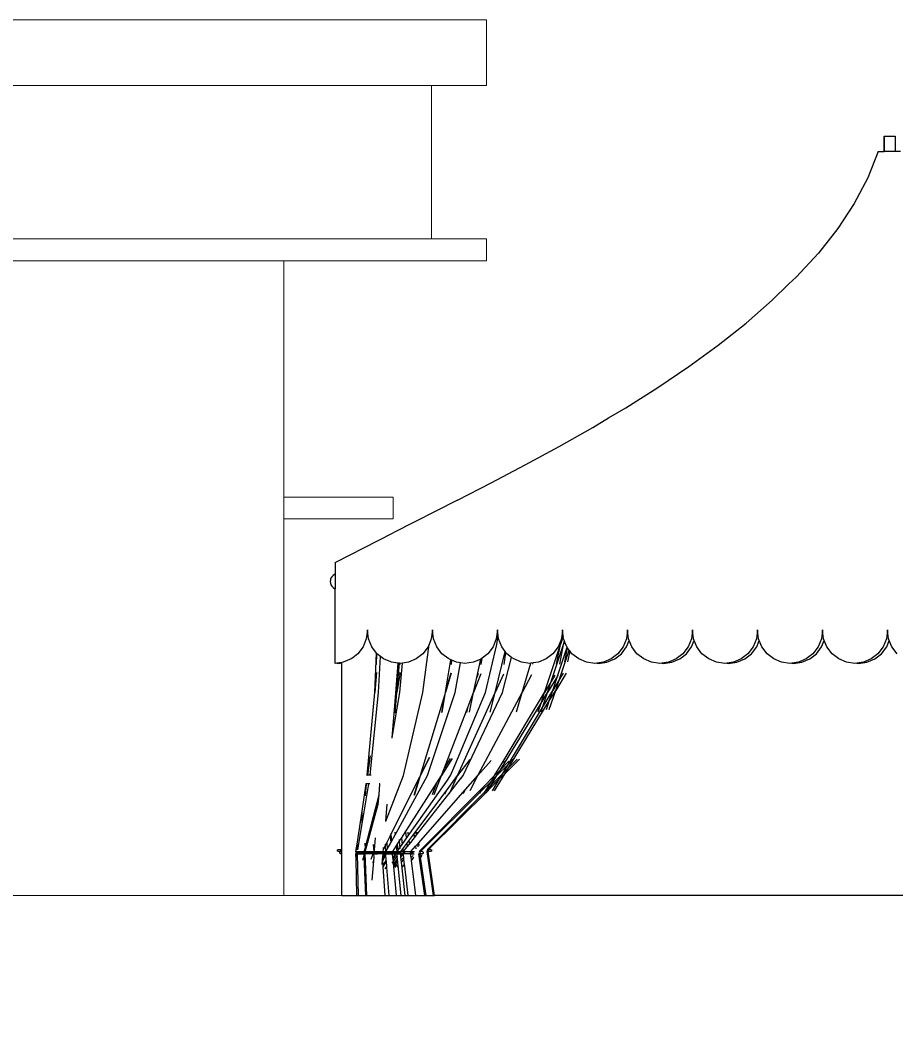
# Model space of a CAD drawing. Header units: inches. Extents: x 249 to 1192, y -18 to 440.
# Drawn here: x 641.778 to 645.779, y 263.792 to 268.348 of the extents above; entities that cross this region are included whole.
import ezdxf

# ---------------------------------------------------------------- set-up
doc = ezdxf.new("R2010")
doc.units = ezdxf.units.IN
doc.header["$MEASUREMENT"] = 0
doc.layers.add('BALOK', color=3, linetype='Continuous', lineweight=20)
doc.layers.add('DINDING', color=6, linetype='Continuous', lineweight=0)
doc.layers.add('FURNITURE', color=11, linetype='Continuous')
doc.layers.add('KOLOM', color=5, linetype='Continuous')

# ---------------------------------------------------------------- blocks, each defined once
blk = doc.blocks.new('tenda1')
for p, q in [((646.3175, 363.3988), (646.3175, 363.3297)), ((646.3675, 363.3988), (646.3675, 363.3297)), ((646.2904, 363.3297), (646.2426, 363.2093)), ((646.2904, 363.3297), (646.3175, 363.3297)), ((646.3675, 363.3297), (646.3175, 363.3297)), ((646.3916, 363.3297), (646.3675, 363.3297)), ((646.2426, 363.2093), (646.1813, 363.0917)), ((646.1813, 363.0917), (646.1064, 362.9769)), ((646.1064, 362.9769), (646.018, 362.8648)), ((646.018, 362.8648), (645.916, 362.7555)), ((645.916, 362.7555), (645.8819, 362.7241)), ((645.8057, 362.649), (645.8819, 362.7241)), ((645.6874, 362.5453), (645.8057, 362.649)), ((645.5604, 362.4443), (645.6874, 362.5453)), ((645.4257, 362.3461), (645.5604, 362.4443)), ((645.2844, 362.2507), (645.4257, 362.3461)), ((645.1376, 362.1581), (645.2844, 362.2507)), ((645.0594, 362.1121), (645.1376, 362.1581)), ((644.9866, 362.0682), (645.0594, 362.1121)), ((644.8329, 361.9811), (644.9866, 362.0682)), ((644.6777, 361.8968), (644.8329, 361.9811)), ((644.5227, 361.8152), (644.6777, 361.8968)), ((644.3695, 361.7364), (644.5227, 361.8152)), ((644.3695, 361.7364), (644.0756, 361.5872)), ((643.811, 361.4511), (644.0756, 361.5872)), ((643.811, 361.4511), (643.811, 361.4059)), ((643.7955, 361.3859), (643.7915, 361.3794)), ((643.8008, 361.3916), (643.7955, 361.3859)), ((643.807, 361.3961), (643.8008, 361.3916)), ((643.811, 361.3979), (643.807, 361.3961)), ((643.811, 361.4059), (643.811, 361.3979)), ((643.811, 361.3979), (643.811, 361.3751)), ((643.7889, 361.3721), (643.7877, 361.3645)), ((643.7877, 361.3645), (643.7889, 361.3569)), ((643.7899, 361.3751), (643.7889, 361.3721)), ((643.7889, 361.3569), (643.7915, 361.3496)), ((643.7915, 361.3794), (643.7899, 361.3751)), ((643.7915, 361.3496), (643.7955, 361.3431)), ((643.7955, 361.3431), (643.8008, 361.3374)), ((643.8008, 361.3374), (643.807, 361.3329)), ((643.811, 361.3751), (643.811, 361.3311)), ((643.807, 361.3329), (643.811, 361.3311)), ((643.811, 360.9905), (643.811, 361.3311)), ((643.9579, 361.1417), (643.9529, 361.1025)), ((643.9577, 361.1431), (643.9579, 361.1417)), ((643.9577, 361.1431), (643.9581, 361.1431)), ((643.9579, 361.1417), (643.9581, 361.1431)), ((643.963, 361.1025), (643.9579, 361.1417)), ((644.2548, 361.1417), (644.2498, 361.1025)), ((644.2546, 361.1431), (644.255, 361.1431)), ((644.2546, 361.1431), (644.2548, 361.1417)), ((644.2548, 361.1417), (644.255, 361.1431)), ((644.2599, 361.1025), (644.2548, 361.1417)), ((644.5517, 361.1417), (644.5466, 361.1025)), ((644.5491, 361.0773), (644.5547, 361.1182)), ((644.5515, 361.1431), (644.5517, 361.1417)), ((644.5515, 361.1431), (644.5519, 361.1431)), ((644.5517, 361.1417), (644.5519, 361.1431)), ((644.5547, 361.1182), (644.5517, 361.1417)), ((644.5567, 361.1025), (644.5547, 361.1182)), ((644.8395, 361.0773), (644.8499, 361.1311)), ((644.852, 361.1152), (644.8395, 361.0773)), ((644.8486, 361.1417), (644.8435, 361.1025)), ((644.8484, 361.1431), (644.8486, 361.1417)), ((644.8484, 361.1431), (644.8487, 361.1431)), ((644.8486, 361.1417), (644.8487, 361.1431)), ((644.8499, 361.1311), (644.8486, 361.1417)), ((644.852, 361.1152), (644.8499, 361.1311)), ((644.8536, 361.1025), (644.852, 361.1152)), ((645.1455, 361.1417), (645.1404, 361.1025)), ((645.1453, 361.1431), (645.1455, 361.1417)), ((645.1453, 361.1431), (645.1456, 361.1431)), ((645.1455, 361.1417), (645.1456, 361.1431)), ((645.1505, 361.1025), (645.1455, 361.1417)), ((645.4423, 361.1417), (645.4373, 361.1025)), ((645.4422, 361.1431), (645.4423, 361.1417)), ((645.4422, 361.1431), (645.4425, 361.1431)), ((645.4423, 361.1417), (645.4425, 361.1431)), ((645.4474, 361.1025), (645.4423, 361.1417)), ((645.7392, 361.1417), (645.7342, 361.1025)), ((645.739, 361.1431), (645.7392, 361.1417)), ((645.739, 361.1431), (645.7394, 361.1431)), ((645.7392, 361.1417), (645.7394, 361.1431)), ((645.7443, 361.1025), (645.7392, 361.1417)), ((646.0361, 361.1417), (646.031, 361.1025)), ((646.0359, 361.1431), (646.0361, 361.1417)), ((646.0359, 361.1431), (646.0363, 361.1431)), ((646.0361, 361.1417), (646.0363, 361.1431)), ((646.0412, 361.1025), (646.0361, 361.1417)), ((646.333, 361.1417), (646.3279, 361.1025)), ((646.3328, 361.1431), (646.333, 361.1417)), ((646.3328, 361.1431), (646.3332, 361.1431)), ((646.333, 361.1417), (646.3332, 361.1431)), ((646.338, 361.1025), (646.333, 361.1417)), ((643.938, 361.066), (643.9145, 361.0346)), ((643.9529, 361.1025), (643.938, 361.066)), ((643.9778, 361.066), (643.963, 361.1025)), ((644, 361.0364), (643.9778, 361.066)), ((644.2109, 360.8571), (644.2392, 361.0764)), ((644.2349, 361.066), (644.2113, 361.0346)), ((644.2392, 361.0764), (644.2349, 361.066)), ((644.2498, 361.1025), (644.2392, 361.0764)), ((644.2747, 361.066), (644.2599, 361.1025)), ((644.2983, 361.0346), (644.2747, 361.066)), ((644.4978, 360.8571), (644.5491, 361.0773)), ((644.5318, 361.066), (644.5082, 361.0346)), ((644.5466, 361.1025), (644.5318, 361.066)), ((644.5716, 361.066), (644.5567, 361.1025)), ((644.5877, 361.0445), (644.5716, 361.066)), ((644.7667, 360.8571), (644.8395, 361.0773)), ((644.7973, 360.908), (644.854, 361.0773)), ((644.8287, 361.066), (644.8051, 361.0346)), ((644.8218, 360.9867), (644.8395, 361.0773)), ((644.8255, 360.9315), (644.8695, 361.0646)), ((644.8435, 361.1025), (644.8287, 361.066)), ((644.8362, 360.9868), (644.854, 361.0773)), ((644.8572, 361.0936), (644.8536, 361.1025)), ((644.854, 361.0773), (644.8572, 361.0936)), ((644.8585, 361.0906), (644.854, 361.0773)), ((644.8585, 361.0906), (644.8572, 361.0936)), ((644.8685, 361.066), (644.8585, 361.0906)), ((644.8695, 361.0646), (644.8685, 361.066)), ((644.8719, 361.0614), (644.8695, 361.0646)), ((645.1256, 361.066), (645.102, 361.0346)), ((645.1181, 361.0346), (645.1417, 361.066)), ((645.1404, 361.1025), (645.1256, 361.066)), ((645.1417, 361.066), (645.1535, 361.0951)), ((645.1535, 361.0951), (645.1505, 361.1025)), ((645.1653, 361.066), (645.1535, 361.0951)), ((645.1889, 361.0346), (645.1653, 361.066)), ((645.4224, 361.066), (645.3989, 361.0346)), ((645.415, 361.0346), (645.4386, 361.066)), ((645.4373, 361.1025), (645.4224, 361.066)), ((645.4386, 361.066), (645.4504, 361.0951)), ((645.4504, 361.0951), (645.4474, 361.1025)), ((645.4622, 361.066), (645.4504, 361.0951)), ((645.4858, 361.0346), (645.4622, 361.066)), ((645.7193, 361.066), (645.6957, 361.0346)), ((645.7119, 361.0346), (645.7355, 361.066)), ((645.7342, 361.1025), (645.7193, 361.066)), ((645.7355, 361.066), (645.7473, 361.0951)), ((645.7473, 361.0951), (645.7443, 361.1025)), ((645.7591, 361.066), (645.7473, 361.0951)), ((645.7827, 361.0346), (645.7591, 361.066)), ((646.0162, 361.066), (645.9926, 361.0346)), ((646.0088, 361.0346), (646.0323, 361.066)), ((646.031, 361.1025), (646.0162, 361.066)), ((646.0323, 361.066), (646.0442, 361.0951)), ((646.0442, 361.0951), (646.0412, 361.1025)), ((646.056, 361.066), (646.0442, 361.0951)), ((646.0796, 361.0346), (646.056, 361.066)), ((646.3131, 361.066), (646.2895, 361.0346)), ((646.3056, 361.0346), (646.3292, 361.066)), ((646.3279, 361.1025), (646.3131, 361.066)), ((646.3292, 361.066), (646.341, 361.0951)), ((646.341, 361.0951), (646.338, 361.1025)), ((646.3529, 361.066), (646.341, 361.0951)), ((646.3765, 361.0346), (646.3529, 361.066)), ((643.9145, 361.0346), (643.891, 361.0163)), ((643.9912, 360.8571), (644, 361.0364)), ((643.9994, 360.9851), (644.0008, 361.0354)), ((644.0008, 361.0354), (644, 361.0364)), ((644.0014, 361.0346), (644.0008, 361.0354)), ((644.0173, 361.0222), (644.0014, 361.0346)), ((644.0081, 360.8571), (644.0173, 361.0222)), ((644.0321, 361.0106), (644.0173, 361.0222)), ((644.2113, 361.0346), (644.1806, 361.0106)), ((644.329, 361.0106), (644.2983, 361.0346)), ((644.5082, 361.0346), (644.4817, 361.0138)), ((644.5412, 360.8571), (644.5877, 361.0445)), ((644.5825, 360.986), (644.5905, 361.0408)), ((644.5905, 361.0408), (644.5877, 361.0445)), ((644.5952, 361.0346), (644.5905, 361.0408)), ((644.6165, 361.0179), (644.5952, 361.0346)), ((644.8051, 361.0346), (644.7744, 361.0106)), ((644.8348, 360.918), (644.8795, 361.0513)), ((644.8593, 360.9967), (644.8719, 361.0614)), ((644.8795, 361.0513), (644.8719, 361.0614)), ((644.8737, 360.9968), (644.8834, 361.0461)), ((644.8834, 361.0461), (644.8795, 361.0513)), ((644.892, 361.0346), (644.8834, 361.0461)), ((644.9228, 361.0106), (644.892, 361.0346)), ((645.102, 361.0346), (645.0712, 361.0106)), ((645.0874, 361.0106), (645.1181, 361.0346)), ((645.2197, 361.0106), (645.1889, 361.0346)), ((645.3989, 361.0346), (645.3681, 361.0106)), ((645.3843, 361.0106), (645.415, 361.0346)), ((645.5166, 361.0106), (645.4858, 361.0346)), ((645.6957, 361.0346), (645.665, 361.0106)), ((645.6811, 361.0106), (645.7119, 361.0346)), ((645.8134, 361.0106), (645.7827, 361.0346)), ((645.9926, 361.0346), (645.9619, 361.0106)), ((645.978, 361.0106), (646.0088, 361.0346)), ((646.1103, 361.0106), (646.0796, 361.0346)), ((646.2895, 361.0346), (646.2588, 361.0106)), ((646.2749, 361.0106), (646.3056, 361.0346)), ((643.8176, 360.9913), (643.811, 360.9905)), ((643.841, 360.9945), (643.8176, 360.9913)), ((643.8176, 360.9913), (643.8256, 360.9903)), ((643.8256, 360.9903), (643.841, 360.9923)), ((643.8479, 360.9954), (643.841, 360.9945)), ((643.841, 360.9923), (643.841, 360.9945)), ((643.841, 360.1406), (643.841, 360.9923)), ((643.8837, 361.0106), (643.8479, 360.9954)), ((643.891, 361.0163), (643.8837, 361.0106)), ((644.0646, 360.9968), (644.0321, 361.0106)), ((644.0679, 360.9954), (644.0646, 360.9968)), ((644.0987, 360.9913), (644.0679, 360.9954)), ((644.0832, 360.7963), (644.0987, 360.9913)), ((644.1042, 360.9906), (644.0987, 360.9913)), ((644.0998, 360.94), (644.1042, 360.9906)), ((644.1064, 360.9903), (644.1042, 360.9906)), ((644.1055, 360.8571), (644.1177, 360.9918)), ((644.1072, 360.9904), (644.1064, 360.9903)), ((644.107, 360.9851), (644.1072, 360.9904)), ((644.1177, 360.9918), (644.1072, 360.9904)), ((644.1448, 360.9954), (644.1177, 360.9918)), ((644.1806, 361.0106), (644.1448, 360.9954)), ((644.3164, 360.8691), (644.3392, 361.0062)), ((644.3392, 361.0062), (644.329, 361.0106)), ((644.3423, 361.005), (644.3392, 361.0062)), ((644.3404, 360.9855), (644.3423, 361.005)), ((644.3421, 360.9855), (644.3439, 361.0043)), ((644.3439, 361.0043), (644.3423, 361.005)), ((644.3648, 360.9954), (644.3439, 361.0043)), ((644.359, 360.8571), (644.3837, 360.9929)), ((644.3837, 360.9929), (644.3648, 360.9954)), ((644.4032, 360.9903), (644.3837, 360.9929)), ((644.4417, 360.9954), (644.4032, 360.9903)), ((644.4752, 361.0096), (644.4417, 360.9954)), ((644.4573, 360.9253), (644.4752, 361.0096)), ((644.4775, 361.0106), (644.4752, 361.0096)), ((644.4817, 361.0138), (644.4775, 361.0106)), ((644.4781, 360.9857), (644.4817, 361.0138)), ((644.5746, 360.8571), (644.6165, 361.0179)), ((644.6259, 361.0106), (644.6165, 361.0179)), ((644.6617, 360.9954), (644.6259, 361.0106)), ((644.7001, 360.9903), (644.6617, 360.9954)), ((644.6645, 360.8571), (644.7037, 360.9907)), ((644.7037, 360.9907), (644.7001, 360.9903)), ((644.7144, 360.9922), (644.7037, 360.9907)), ((644.7134, 360.9864), (644.7144, 360.9922)), ((644.7385, 360.9954), (644.7144, 360.9922)), ((644.7744, 361.0106), (644.7385, 360.9954)), ((644.9586, 360.9954), (644.9228, 361.0106)), ((644.997, 360.9903), (644.9586, 360.9954)), ((645.0051, 360.9913), (644.997, 360.9903)), ((645.0354, 360.9954), (645.0051, 360.9913)), ((645.0051, 360.9913), (645.0132, 360.9903)), ((645.0132, 360.9903), (645.0516, 360.9954)), ((645.0712, 361.0106), (645.0354, 360.9954)), ((645.0516, 360.9954), (645.0874, 361.0106)), ((645.2555, 360.9954), (645.2197, 361.0106)), ((645.2939, 360.9903), (645.2555, 360.9954)), ((645.302, 360.9913), (645.2939, 360.9903)), ((645.3323, 360.9954), (645.302, 360.9913)), ((645.302, 360.9913), (645.31, 360.9903)), ((645.31, 360.9903), (645.3485, 360.9954)), ((645.3681, 361.0106), (645.3323, 360.9954)), ((645.3485, 360.9954), (645.3843, 361.0106)), ((645.5524, 360.9954), (645.5166, 361.0106)), ((645.5908, 360.9903), (645.5524, 360.9954)), ((645.5988, 360.9913), (645.5908, 360.9903)), ((645.6292, 360.9954), (645.5988, 360.9913)), ((645.5988, 360.9913), (645.6069, 360.9903)), ((645.6069, 360.9903), (645.6453, 360.9954)), ((645.665, 361.0106), (645.6292, 360.9954)), ((645.6453, 360.9954), (645.6811, 361.0106)), ((645.8492, 360.9954), (645.8134, 361.0106)), ((645.8877, 360.9903), (645.8492, 360.9954)), ((645.8957, 360.9913), (645.8877, 360.9903)), ((645.9261, 360.9954), (645.8957, 360.9913)), ((645.8957, 360.9913), (645.9038, 360.9903)), ((645.9038, 360.9903), (645.9422, 360.9954)), ((645.9619, 361.0106), (645.9261, 360.9954)), ((645.9422, 360.9954), (645.978, 361.0106)), ((646.1461, 360.9954), (646.1103, 361.0106)), ((646.1845, 360.9903), (646.1461, 360.9954)), ((646.1926, 360.9913), (646.1845, 360.9903)), ((646.223, 360.9954), (646.1926, 360.9913)), ((646.1926, 360.9913), (646.2007, 360.9903)), ((646.2007, 360.9903), (646.2391, 360.9954)), ((646.2588, 361.0106), (646.223, 360.9954)), ((646.2391, 360.9954), (646.2749, 361.0106)), ((643.9994, 360.9491), (643.9912, 360.8571)), ((644.1069, 360.9483), (644.0927, 360.8571)), ((644.0927, 360.8571), (644.0998, 360.94)), ((644.1011, 360.9484), (644.0998, 360.94)), ((644.3411, 360.9455), (644.3144, 360.8571)), ((644.3394, 360.9455), (644.3164, 360.8691)), ((644.476, 360.9432), (644.4427, 360.8571)), ((644.4641, 360.9434), (644.4573, 360.9253)), ((644.5792, 360.9412), (644.5412, 360.8571)), ((644.7079, 360.9386), (644.6645, 360.8571)), ((644.8255, 360.9315), (644.7802, 360.8571)), ((644.8142, 360.9363), (644.7973, 360.908)), ((644.8042, 360.8671), (644.8255, 360.9315)), ((644.8657, 360.946), (644.8177, 360.8671)), ((644.8282, 360.936), (644.8255, 360.9315)), ((644.8517, 360.9463), (644.8348, 360.918)), ((644.4427, 360.8571), (644.4573, 360.9253)), ((644.7973, 360.908), (644.7667, 360.8571)), ((644.7802, 360.8571), (644.7973, 360.908)), ((644.8348, 360.918), (644.8042, 360.8671)), ((644.8177, 360.8671), (644.8348, 360.918)), ((643.9575, 360.4801), (643.9912, 360.8571)), ((643.9702, 360.4801), (644.0081, 360.8571)), ((644.0717, 360.6521), (644.1055, 360.8571)), ((644.0832, 360.7963), (644.0927, 360.8571)), ((644.0848, 360.7651), (644.0927, 360.8571)), ((644.122, 360.4774), (644.2109, 360.8571)), ((644.2015, 360.4835), (644.3108, 360.8453)), ((644.233, 360.4774), (644.359, 360.8571)), ((644.2977, 360.766), (644.3108, 360.8453)), ((644.2993, 360.766), (644.3144, 360.8571)), ((644.3108, 360.8453), (644.3144, 360.8571)), ((644.3144, 360.8571), (644.3164, 360.8691)), ((644.3571, 360.5245), (644.4978, 360.8571)), ((644.3697, 360.4774), (644.5412, 360.8571)), ((644.3948, 360.4774), (644.5746, 360.8571)), ((644.4181, 360.7933), (644.4427, 360.8571)), ((644.4235, 360.7668), (644.4427, 360.8571)), ((644.4622, 360.4774), (644.6645, 360.8571)), ((644.5189, 360.7675), (644.5412, 360.8571)), ((644.5736, 360.5352), (644.7667, 360.8571)), ((644.6385, 360.7685), (644.6645, 360.8571)), ((644.7508, 360.8087), (644.7667, 360.8571)), ((644.7508, 360.8087), (644.7802, 360.8571)), ((644.7574, 360.7891), (644.8042, 360.8671)), ((644.7574, 360.7891), (644.7802, 360.8571)), ((644.7883, 360.8187), (644.8042, 360.8671)), ((644.7883, 360.8187), (644.8177, 360.8671)), ((644.7884, 360.7796), (644.8177, 360.8671)), ((644.0717, 360.6521), (644.0832, 360.7963)), ((644.3095, 360.5127), (644.4181, 360.7933)), ((644.4125, 360.7667), (644.4181, 360.7933)), ((644.565, 360.5037), (644.7508, 360.8087)), ((644.6025, 360.5137), (644.7883, 360.8187)), ((644.7378, 360.7694), (644.7508, 360.8087)), ((644.7753, 360.7794), (644.7883, 360.8187)), ((644.6111, 360.5452), (644.7574, 360.7891)), ((644.7509, 360.7696), (644.7574, 360.7891)), ((644.0712, 360.649), (644.0717, 360.6521)), ((643.9707, 360.5687), (643.9576, 360.4801)), ((644.2409, 360.5599), (644.1996, 360.4774)), ((644.2396, 360.56), (644.2015, 360.4835)), ((644.3456, 360.5551), (644.2959, 360.4774)), ((644.3364, 360.5556), (644.3095, 360.5127)), ((644.3372, 360.4774), (644.357, 360.5244)), ((644.3571, 360.5245), (644.357, 360.5244)), ((644.4249, 360.5513), (644.3697, 360.4774)), ((644.5232, 360.5466), (644.4622, 360.4774)), ((644.5389, 360.4774), (644.5736, 360.5352)), ((644.6018, 360.5299), (644.549, 360.4774)), ((644.6039, 360.5429), (644.565, 360.5037)), ((644.5819, 360.5439), (644.5736, 360.5352)), ((644.5764, 360.4874), (644.6018, 360.5299)), ((644.652, 360.5524), (644.5865, 360.4874)), ((644.6018, 360.5299), (644.6111, 360.5452)), ((644.6145, 360.5424), (644.6018, 360.5299)), ((644.6414, 360.5529), (644.6025, 360.5137)), ((644.6194, 360.5539), (644.6111, 360.5452)), ((643.9576, 360.4801), (643.9573, 360.4781)), ((643.9573, 360.4781), (643.9575, 360.4801)), ((643.9576, 360.4801), (643.9575, 360.4801)), ((643.9702, 360.4801), (643.9576, 360.4801)), ((643.9752, 360.4801), (643.9702, 360.4801)), ((644.0414, 360.2693), (644.122, 360.4774)), ((644.0648, 360.2079), (644.1966, 360.4713)), ((644.0887, 360.2144), (644.233, 360.4774)), ((644.1718, 360.389), (644.1966, 360.4713)), ((644.1729, 360.389), (644.1996, 360.4774)), ((644.1966, 360.4713), (644.1996, 360.4774)), ((644.1996, 360.4774), (644.2015, 360.4835)), ((644.2625, 360.3913), (644.2959, 360.4774)), ((644.275, 360.4447), (644.2959, 360.4774)), ((644.2959, 360.4774), (644.3095, 360.5127)), ((644.317, 360.4069), (644.3697, 360.4774)), ((644.32, 360.4529), (644.3372, 360.4774)), ((644.3356, 360.4018), (644.3697, 360.4774)), ((644.3944, 360.4774), (644.383, 360.4623)), ((644.383, 360.4623), (644.3948, 360.4774)), ((644.4061, 360.4137), (644.4622, 360.4774)), ((644.4264, 360.4103), (644.4622, 360.4774)), ((644.4882, 360.4264), (644.5389, 360.4774)), ((644.5213, 360.4319), (644.549, 360.4774)), ((644.524, 360.4526), (644.5389, 360.4774)), ((644.524, 360.4526), (644.549, 360.4774)), ((644.5257, 360.4364), (644.5764, 360.4874)), ((644.5384, 360.4085), (644.5865, 360.4874)), ((644.565, 360.5037), (644.5389, 360.4774)), ((644.549, 360.4774), (644.565, 360.5037)), ((644.5615, 360.4626), (644.5764, 360.4874)), ((644.5615, 360.4626), (644.5865, 360.4874)), ((644.6025, 360.5137), (644.5764, 360.4874)), ((644.5865, 360.4874), (644.6025, 360.5137)), ((643.9333, 360.2575), (643.9637, 360.4401)), ((643.9333, 360.3157), (643.9517, 360.4401)), ((643.949, 360.3854), (643.9539, 360.4401)), ((643.9517, 360.4401), (643.952, 360.442)), ((643.9539, 360.4401), (643.9517, 360.4401)), ((643.9539, 360.4401), (643.954, 360.442)), ((643.9637, 360.4401), (643.9539, 360.4401)), ((643.9683, 360.4401), (643.9637, 360.4401)), ((644.0109, 360.3905), (644.0148, 360.4401)), ((644.0148, 360.4401), (644.0113, 360.4401)), ((644.1136, 360.1926), (644.275, 360.4447)), ((644.1945, 360.1306), (644.4882, 360.4264)), ((644.2181, 360.3073), (644.302, 360.4271)), ((644.2546, 360.3911), (644.275, 360.4447)), ((644.302, 360.4271), (644.32, 360.4528)), ((644.302, 360.4271), (644.302, 360.4271)), ((644.32, 360.4528), (644.32, 360.4529)), ((644.3356, 360.4018), (644.383, 360.4623)), ((644.4755, 360.4044), (644.524, 360.4526)), ((644.4755, 360.4044), (644.4882, 360.4264)), ((644.4967, 360.4072), (644.524, 360.4526)), ((644.4967, 360.4072), (644.5213, 360.4319)), ((644.5071, 360.4086), (644.5213, 360.4319)), ((644.513, 360.4144), (644.5615, 360.4626)), ((644.513, 360.4144), (644.5257, 360.4364)), ((644.5213, 360.4319), (644.5257, 360.4364)), ((644.5288, 360.4082), (644.5615, 360.4626)), ((643.9593, 360.1911), (644.0109, 360.3905)), ((644.0074, 360.347), (644.0109, 360.3905)), ((644.1701, 360.2103), (644.317, 360.4069)), ((644.1849, 360.2096), (644.3356, 360.4018)), ((644.1908, 360.1696), (644.4061, 360.4137)), ((644.2096, 360.1406), (644.4755, 360.4044)), ((644.232, 360.1406), (644.4967, 360.4072)), ((644.237, 360.1406), (644.5071, 360.4086)), ((644.3108, 360.3926), (644.317, 360.4069)), ((644.3319, 360.3938), (644.3356, 360.4018)), ((644.3966, 360.3952), (644.4061, 360.4137)), ((644.4715, 360.3976), (644.4755, 360.4044)), ((644.4913, 360.3982), (644.4967, 360.4072)), ((644.5009, 360.3985), (644.5071, 360.4086)), ((644.5071, 360.4086), (644.513, 360.4144)), ((644.509, 360.4076), (644.513, 360.4144)), ((643.9601, 360.1734), (644.0074, 360.347)), ((644.0074, 360.347), (644.0078, 360.3483)), ((644.0414, 360.2693), (644.0475, 360.3468)), ((643.9108, 360.1643), (643.9333, 360.3157)), ((643.9333, 360.2575), (643.9333, 360.3157)), ((644.1446, 360.2023), (644.218, 360.3071)), ((644.218, 360.3071), (644.2181, 360.3073)), ((643.9138, 360.1406), (643.9333, 360.2575)), ((644.0409, 360.2682), (644.0414, 360.2693)), ((644.046, 360.1702), (644.0614, 360.201)), ((644.0614, 360.201), (644.0648, 360.2079)), ((644.0614, 360.201), (644.0642, 360.1698)), ((644.0644, 360.2127), (644.0648, 360.2079)), ((644.0648, 360.2079), (644.0678, 360.1762)), ((644.0678, 360.1762), (644.0846, 360.2068)), ((644.0832, 360.2199), (644.0846, 360.2068)), ((644.0846, 360.2068), (644.0887, 360.2144)), ((644.0881, 360.2198), (644.0887, 360.2144)), ((644.117, 360.1629), (644.1446, 360.2023)), ((644.1313, 360.2197), (644.1342, 360.1959)), ((644.1424, 360.2196), (644.1446, 360.2023)), ((644.1475, 360.1801), (644.1701, 360.2103)), ((644.1701, 360.2103), (644.1724, 360.1937)), ((644.1724, 360.1937), (644.1809, 360.2045)), ((644.1787, 360.2194), (644.1809, 360.2045)), ((644.1809, 360.2045), (644.1849, 360.2096)), ((644.1809, 360.2045), (644.1809, 360.2044)), ((644.1835, 360.2194), (644.1849, 360.2096)), ((643.9073, 360.1406), (643.9108, 360.1643)), ((643.9108, 360.1643), (643.9114, 360.1406)), ((643.946, 360.1692), (643.9471, 360.1439)), ((643.9471, 360.1439), (643.9593, 360.1911)), ((643.9511, 360.1406), (643.9601, 360.1734)), ((643.9593, 360.1911), (643.9601, 360.1734)), ((643.9846, 360.1634), (643.9865, 360.1306)), ((643.9909, 360.1391), (643.9952, 360.193)), ((644.0311, 360.1406), (644.039, 360.1564)), ((644.0384, 360.1642), (644.039, 360.1564)), ((644.039, 360.1564), (644.046, 360.1702)), ((644.039, 360.1564), (644.0411, 360.1306)), ((644.046, 360.1702), (644.0484, 360.141)), ((644.0484, 360.141), (644.0642, 360.1698)), ((644.0642, 360.1698), (644.0678, 360.1762)), ((644.0739, 360.1306), (644.0898, 360.1554)), ((644.0898, 360.1554), (644.0941, 360.1622)), ((644.0898, 360.1556), (644.0898, 360.1554)), ((644.0898, 360.1554), (644.0923, 360.1306)), ((644.0941, 360.1622), (644.1033, 360.1766)), ((644.0941, 360.1622), (644.0962, 360.1423)), ((644.1023, 360.1859), (644.1033, 360.1766)), ((644.1033, 360.1766), (644.1136, 360.1926)), ((644.1033, 360.1766), (644.1065, 360.1478)), ((644.1065, 360.1478), (644.117, 360.1629)), ((644.1136, 360.1926), (644.117, 360.1629)), ((644.1193, 360.1424), (644.1378, 360.1671)), ((644.1378, 360.1671), (644.1475, 360.1801)), ((644.1378, 360.1671), (644.1397, 360.1519)), ((644.1397, 360.1519), (644.1495, 360.1644)), ((644.1475, 360.1801), (644.1495, 360.1644)), ((644.1495, 360.1644), (644.1724, 360.1937)), ((644.1495, 360.1644), (644.1495, 360.1642)), ((644.1565, 360.1306), (644.1779, 360.1549)), ((644.1779, 360.1549), (644.1866, 360.1648)), ((644.1779, 360.1549), (644.1795, 360.1432)), ((644.1866, 360.1648), (644.1908, 360.1696)), ((644.1866, 360.1648), (644.1885, 360.1515)), ((644.1908, 360.1696), (644.1925, 360.1579)), ((643.8208, 360.1354), (643.821, 360.1368)), ((643.821, 360.1341), (643.8208, 360.1354)), ((643.821, 360.1368), (643.8217, 360.138)), ((643.8217, 360.1328), (643.821, 360.1341)), ((643.8217, 360.138), (643.8227, 360.1391)), ((643.8227, 360.1318), (643.8217, 360.1328)), ((643.8227, 360.1391), (643.824, 360.1399)), ((643.824, 360.1309), (643.8227, 360.1318)), ((643.824, 360.1399), (643.8256, 360.1404)), ((643.8256, 360.1304), (643.824, 360.1309)), ((643.8256, 360.1404), (643.8273, 360.1406)), ((643.8273, 360.1302), (643.8256, 360.1304)), ((643.8273, 360.1406), (643.841, 360.1406)), ((643.8352, 360.1302), (643.8273, 360.1302)), ((643.8317, 360.1254), (643.8319, 360.1268)), ((643.8319, 360.1241), (643.8317, 360.1254)), ((643.8319, 360.1268), (643.8324, 360.128)), ((643.8324, 360.1228), (643.8319, 360.1241)), ((643.8324, 360.128), (643.8333, 360.1291)), ((643.8333, 360.1218), (643.8324, 360.1228)), ((643.8333, 360.1291), (643.8344, 360.1299)), ((643.8344, 360.1209), (643.8333, 360.1218)), ((643.841, 360.1354), (643.8338, 360.1354)), ((643.8344, 360.1299), (643.8352, 360.1302)), ((643.8357, 360.1204), (643.8344, 360.1209)), ((643.8352, 360.1302), (643.8357, 360.1304)), ((643.8357, 360.1304), (643.8372, 360.1306)), ((643.8372, 360.1202), (643.8357, 360.1204)), ((643.8372, 360.1306), (643.841, 360.1306)), ((643.841, 360.1202), (643.8372, 360.1202)), ((643.841, 360.1354), (643.841, 360.1406)), ((643.841, 360.1306), (643.841, 360.1354)), ((643.841, 360.1202), (643.841, 360.1306)), ((643.841, 359.9301), (643.841, 360.1202)), ((643.9022, 360.1202), (643.9056, 360.1202)), ((643.9024, 360.1306), (643.9058, 360.1306)), ((643.9044, 360.1254), (644.131, 360.1254)), ((643.9062, 360.0948), (643.9056, 360.1202)), ((643.9056, 360.1202), (643.9104, 360.1202)), ((643.9058, 360.1306), (643.9073, 360.1406)), ((643.9058, 360.1306), (643.9116, 360.1306)), ((643.9062, 360.0948), (643.9104, 360.1202)), ((643.9114, 360.1406), (643.9073, 360.1406)), ((643.9104, 360.1202), (643.9119, 360.1202)), ((643.9138, 360.1406), (643.9114, 360.1406)), ((643.9114, 360.1406), (643.9114, 360.139)), ((643.9116, 360.1319), (643.9116, 360.1306)), ((643.9116, 360.1306), (643.9121, 360.1306)), ((643.9165, 359.9301), (643.9119, 360.1202)), ((643.9119, 360.1202), (643.9432, 360.1202)), ((643.9121, 360.1306), (643.9124, 360.1323)), ((643.9121, 360.1306), (643.9436, 360.1306)), ((643.9134, 360.1382), (643.9138, 360.1406)), ((643.9377, 360.0915), (643.9435, 360.1127)), ((643.9435, 360.1127), (643.9432, 360.1202)), ((643.9432, 360.1202), (643.9456, 360.1202)), ((643.9435, 360.1127), (643.9456, 360.1202)), ((643.945, 360.0736), (643.9435, 360.1127)), ((643.9436, 360.1306), (643.9462, 360.1406)), ((643.9436, 360.1306), (643.9476, 360.1306)), ((643.9456, 360.1202), (643.948, 360.1202)), ((643.9462, 360.1406), (643.9471, 360.1439)), ((643.9462, 360.1406), (643.9472, 360.1406)), ((643.9471, 360.1439), (643.9472, 360.1406)), ((643.9511, 360.1406), (643.9472, 360.1406)), ((643.9472, 360.1406), (643.9476, 360.1306)), ((643.9476, 360.1306), (643.9484, 360.1306)), ((643.9493, 360.0873), (643.948, 360.1202)), ((643.9836, 360.1202), (643.948, 360.1202)), ((643.9484, 360.1306), (643.9511, 360.1406)), ((643.9484, 360.1306), (643.9865, 360.1306)), ((643.9743, 360.0962), (643.9836, 360.1202)), ((643.9836, 360.1202), (643.987, 360.1202)), ((643.9865, 360.1306), (643.9876, 360.1306)), ((643.988, 360.103), (643.987, 360.1202)), ((643.987, 360.1202), (644.0036, 360.1202)), ((643.9876, 360.1306), (643.9909, 360.1391)), ((643.9876, 360.1306), (644.0044, 360.1306)), ((643.9909, 360.1391), (643.9913, 360.1401)), ((644.0295, 360.1202), (644.0036, 360.1202)), ((644.0044, 360.1306), (644.0303, 360.1306)), ((644.0276, 360.0899), (644.0423, 360.1155)), ((644.0283, 360.1042), (644.037, 360.1202)), ((644.0283, 360.1042), (644.0295, 360.1202)), ((644.0295, 360.1202), (644.037, 360.1202)), ((644.0303, 360.1306), (644.0311, 360.1406)), ((644.0303, 360.1306), (644.0411, 360.1306)), ((644.0311, 360.1406), (644.0318, 360.1489)), ((644.037, 360.1202), (644.0419, 360.1202)), ((644.0411, 360.1306), (644.0427, 360.1306)), ((644.0423, 360.1155), (644.0419, 360.1202)), ((644.0419, 360.1202), (644.073, 360.1202)), ((644.0443, 360.0902), (644.0423, 360.1155)), ((644.0427, 360.1306), (644.0484, 360.141)), ((644.0427, 360.1306), (644.0739, 360.1306)), ((644.073, 360.1202), (644.0871, 360.1202)), ((644.0746, 360.1024), (644.073, 360.1202)), ((644.0739, 360.1306), (644.0923, 360.1306)), ((644.0746, 360.1024), (644.0871, 360.1202)), ((644.0752, 360.0966), (644.0879, 360.1144)), ((644.0763, 360.0848), (644.0945, 360.1092)), ((644.0871, 360.1202), (644.0934, 360.1202)), ((644.0923, 360.1306), (644.0944, 360.1306)), ((644.0945, 360.1092), (644.0934, 360.1202)), ((644.0934, 360.1202), (644.1095, 360.1202)), ((644.0944, 360.1306), (644.1065, 360.1478)), ((644.0944, 360.1306), (644.1106, 360.1306)), ((644.0945, 360.1092), (644.0964, 360.1117)), ((644.0959, 360.096), (644.0945, 360.1092)), ((644.1065, 360.1478), (644.1068, 360.1451)), ((644.1101, 360.1142), (644.1095, 360.1202)), ((644.1149, 360.1202), (644.1095, 360.1202)), ((644.1101, 360.1142), (644.1149, 360.1202)), ((644.1109, 360.1067), (644.1101, 360.1142)), ((644.1106, 360.1306), (644.1193, 360.1424)), ((644.1207, 360.1306), (644.1106, 360.1306)), ((644.1109, 360.1067), (644.1218, 360.1202)), ((644.111, 360.1057), (644.1219, 360.1199)), ((644.1149, 360.1202), (644.1218, 360.1202)), ((644.1193, 360.1424), (644.1207, 360.1306)), ((644.1207, 360.1306), (644.123, 360.1306)), ((644.1218, 360.1202), (644.1219, 360.1202)), ((644.1219, 360.1199), (644.1219, 360.1202)), ((644.1552, 360.1202), (644.1219, 360.1202)), ((644.1235, 360.1055), (644.1219, 360.1199)), ((644.123, 360.1306), (644.1397, 360.1519)), ((644.123, 360.1306), (644.1565, 360.1306)), ((644.1681, 360.1254), (644.1514, 360.1254)), ((644.1552, 360.1202), (644.1715, 360.1202)), ((644.1574, 360.1029), (644.1552, 360.1202)), ((644.1565, 360.1306), (644.1723, 360.1306)), ((644.1574, 360.1029), (644.1675, 360.1134)), ((644.1923, 360.1254), (644.2023, 360.1254)), ((644.1923, 360.1202), (644.1931, 360.1202)), ((644.2206, 359.9301), (644.1931, 360.1202)), ((644.1981, 360.1202), (644.1931, 360.1202)), ((644.1939, 360.1306), (644.1945, 360.1306)), ((644.1995, 360.1306), (644.1945, 360.1306)), ((644.1986, 360.1167), (644.1981, 360.1202)), ((644.202, 360.1202), (644.1981, 360.1202)), ((644.1986, 360.1167), (644.202, 360.1202)), ((644.1998, 360.1082), (644.1986, 360.1167)), ((644.1995, 360.1306), (644.2044, 360.1354)), ((644.2078, 360.1306), (644.1995, 360.1306)), ((644.1998, 360.1082), (644.2074, 360.1158)), ((644.2004, 360.1043), (644.1998, 360.1082)), ((644.2004, 360.1043), (644.2064, 360.1103)), ((644.2078, 360.1202), (644.202, 360.1202)), ((644.2044, 360.1354), (644.2096, 360.1406)), ((644.2056, 360.1354), (644.2044, 360.1354)), ((644.2078, 360.1306), (644.2092, 360.1304)), ((644.2092, 360.1204), (644.2078, 360.1202)), ((644.2092, 360.1304), (644.2096, 360.1303)), ((644.2105, 360.1209), (644.2092, 360.1204)), ((644.2096, 360.1406), (644.2098, 360.1406)), ((644.2096, 360.1303), (644.2105, 360.1299)), ((644.2105, 360.1299), (644.2117, 360.1291)), ((644.2117, 360.1218), (644.2105, 360.1209)), ((644.2117, 360.1291), (644.2125, 360.128)), ((644.2125, 360.1228), (644.2117, 360.1218)), ((644.2125, 360.128), (644.2131, 360.1268)), ((644.2131, 360.1241), (644.2125, 360.1228)), ((644.2131, 360.1268), (644.2133, 360.1254)), ((644.2133, 360.1254), (644.2131, 360.1241)), ((644.2298, 360.1354), (644.2398, 360.1354)), ((644.2298, 360.1302), (644.2306, 360.1302)), ((644.2595, 359.9301), (644.2306, 360.1302)), ((644.2356, 360.1302), (644.2306, 360.1302)), ((644.2314, 360.1406), (644.232, 360.1406)), ((644.237, 360.1406), (644.232, 360.1406)), ((644.2649, 359.9301), (644.2356, 360.1302)), ((644.2453, 360.1302), (644.2356, 360.1302)), ((644.2453, 360.1406), (644.237, 360.1406)), ((644.2453, 360.1406), (644.2467, 360.1404)), ((644.2467, 360.1304), (644.2453, 360.1302)), ((644.2467, 360.1404), (644.248, 360.1399)), ((644.248, 360.1309), (644.2467, 360.1304)), ((644.248, 360.1399), (644.2492, 360.1391)), ((644.2492, 360.1318), (644.248, 360.1309)), ((644.2492, 360.1391), (644.25, 360.138)), ((644.25, 360.1328), (644.2492, 360.1318)), ((644.25, 360.138), (644.2506, 360.1368)), ((644.2506, 360.1341), (644.25, 360.1328)), ((644.2506, 360.1368), (644.2508, 360.1354)), ((644.2508, 360.1354), (644.2506, 360.1341)), ((643.9097, 359.9301), (643.9062, 360.0948)), ((643.945, 360.0736), (643.9493, 360.0873)), ((643.9504, 359.9301), (643.945, 360.0736)), ((643.9555, 359.9301), (643.9493, 360.0873)), ((643.9799, 360.0001), (643.9867, 360.0867)), ((643.9831, 360.0785), (643.9867, 360.0867)), ((643.9867, 360.0867), (643.988, 360.103)), ((643.9882, 360.1005), (643.988, 360.103)), ((644.0257, 360.0723), (644.0274, 360.0933)), ((644.0261, 360.1003), (644.0283, 360.1042)), ((644.0274, 360.0933), (644.0283, 360.1042)), ((644.0276, 360.0899), (644.0274, 360.0933)), ((644.0293, 360.0663), (644.0276, 360.0899)), ((644.0282, 360.0593), (644.0297, 360.0615)), ((644.0293, 360.0663), (644.0443, 360.0902)), ((644.0297, 360.0615), (644.0293, 360.0663)), ((644.0297, 360.0615), (644.0447, 360.085)), ((644.0393, 359.9301), (644.0297, 360.0615)), ((644.0397, 360.0524), (644.0466, 360.0623)), ((644.0447, 360.085), (644.0443, 360.0902)), ((644.0466, 360.0623), (644.0447, 360.085)), ((644.047, 360.0571), (644.0466, 360.0623)), ((644.0711, 360.0778), (644.0763, 360.0848)), ((644.0746, 360.1023), (644.0746, 360.1024)), ((644.0752, 360.0966), (644.0746, 360.1024)), ((644.0763, 360.0848), (644.0752, 360.0966)), ((644.0774, 360.0725), (644.0763, 360.0848)), ((644.0774, 360.0725), (644.0959, 360.096)), ((644.078, 360.0658), (644.0774, 360.0725)), ((644.078, 360.0658), (644.095, 360.0869)), ((644.0783, 360.0628), (644.078, 360.0658)), ((644.0783, 360.0628), (644.0964, 360.0865)), ((644.0907, 359.9301), (644.0783, 360.0628)), ((644.0829, 360.0576), (644.0941, 360.0708)), ((644.0931, 360.0588), (644.099, 360.0654)), ((644.099, 360.0654), (644.0959, 360.096)), ((644.1128, 359.9301), (644.099, 360.0654)), ((644.111, 360.1057), (644.1109, 360.1067)), ((644.1125, 360.0925), (644.111, 360.1057)), ((644.1125, 360.0925), (644.1235, 360.1055)), ((644.1136, 360.082), (644.1125, 360.0925)), ((644.1136, 360.082), (644.1248, 360.0947)), ((644.1302, 359.9301), (644.1136, 360.082)), ((644.1176, 360.0615), (644.1274, 360.0717)), ((644.1248, 360.0947), (644.1235, 360.1055)), ((644.1248, 360.0947), (644.125, 360.0949)), ((644.1274, 360.0717), (644.1248, 360.0947)), ((644.1269, 360.0625), (644.1283, 360.0639)), ((644.1283, 360.0639), (644.1274, 360.0717)), ((644.1283, 360.0639), (644.1284, 360.064)), ((644.1436, 359.9301), (644.1283, 360.0639)), ((644.1585, 360.0944), (644.1574, 360.1029)), ((644.1585, 360.0944), (644.1699, 360.1058)), ((644.159, 360.0904), (644.1585, 360.0944)), ((644.159, 360.0904), (644.1689, 360.1003)), ((644.1796, 359.9301), (644.159, 360.0904)), ((644.226, 359.9301), (644.2004, 360.1043)), ((644.044, 360.0529), (644.047, 360.0571)), ((644.0571, 359.9301), (644.047, 360.0571)), ((643.841, 359.9301), (643.8868, 359.9301)), ((643.8868, 359.9301), (643.9097, 359.9301)), ((643.9097, 359.9301), (643.9165, 359.9301)), ((643.9165, 359.9301), (643.9504, 359.9301)), ((643.9504, 359.9301), (643.9555, 359.9301)), ((643.9555, 359.9301), (643.9789, 359.9301)), ((643.9789, 359.9301), (644.0066, 359.9301)), ((644.0066, 359.9301), (644.0393, 359.9301)), ((644.0393, 359.9301), (644.0571, 359.9301)), ((644.0571, 359.9301), (644.0907, 359.9301)), ((644.0907, 359.9301), (644.1128, 359.9301)), ((644.1128, 359.9301), (644.1302, 359.9301)), ((644.1302, 359.9301), (644.1436, 359.9301)), ((644.1436, 359.9301), (644.1796, 359.9301)), ((644.1796, 359.9301), (644.2206, 359.9301)), ((644.2206, 359.9301), (644.226, 359.9301)), ((644.226, 359.9301), (644.2595, 359.9301)), ((644.2595, 359.9301), (644.2649, 359.9301)), ((648.3874, 359.9301), (644.2649, 359.9301))]:
    blk.add_line(p, q)
blk.add_lwpolyline([(646.3175, 363.3988), (646.3675, 363.3988), (646.3675, 363.3297), (646.3175, 363.3297)], close=True)
blk = doc.blocks.new('tampak depan')
at = {"layer": 'BALOK'}
for points in [[(729.5979, 342.8769), (724.4479, 342.8769), (724.4479, 343.1769), (729.5979, 343.1769)], [(724.4479, 342.8769), (729.3479, 342.8769), (729.3479, 342.1769), (724.4479, 342.1769)], [(729.5979, 342.0769), (724.4479, 342.0769), (724.4479, 342.1769), (729.5979, 342.1769)]]:
    blk.add_lwpolyline(points, close=True, dxfattribs=at)
blk.add_lwpolyline([(728.6729, 340.9969), (729.1729, 340.9969), (729.1729, 340.8969), (728.6729, 340.8969), (728.6729, 340.9969)], dxfattribs=at)
at = {"layer": 'DINDING'}
for points in [[(728.6729, 339.1769), (728.6729, 342.0769), (724.4479, 342.0769), (724.4479, 339.1769)], [(725.9474, 338.4269), (725.9474, 337.2769), (735.4479, 337.2769), (735.4479, 339.1769), (725.9474, 339.1769)]]:
    blk.add_lwpolyline(points, dxfattribs=at)
at = {"layer": 'FURNITURE'}
blk.add_blockref('tenda1', (85.0969, -20.7531), dxfattribs=at)

msp = doc.modelspace()

# ---------------------------------------------------------------- block references
at = {"layer": 'KOLOM'}
msp.add_blockref('tampak depan', (-85.6899, -74.829), dxfattribs=at)

doc.saveas('drawing.dxf')
